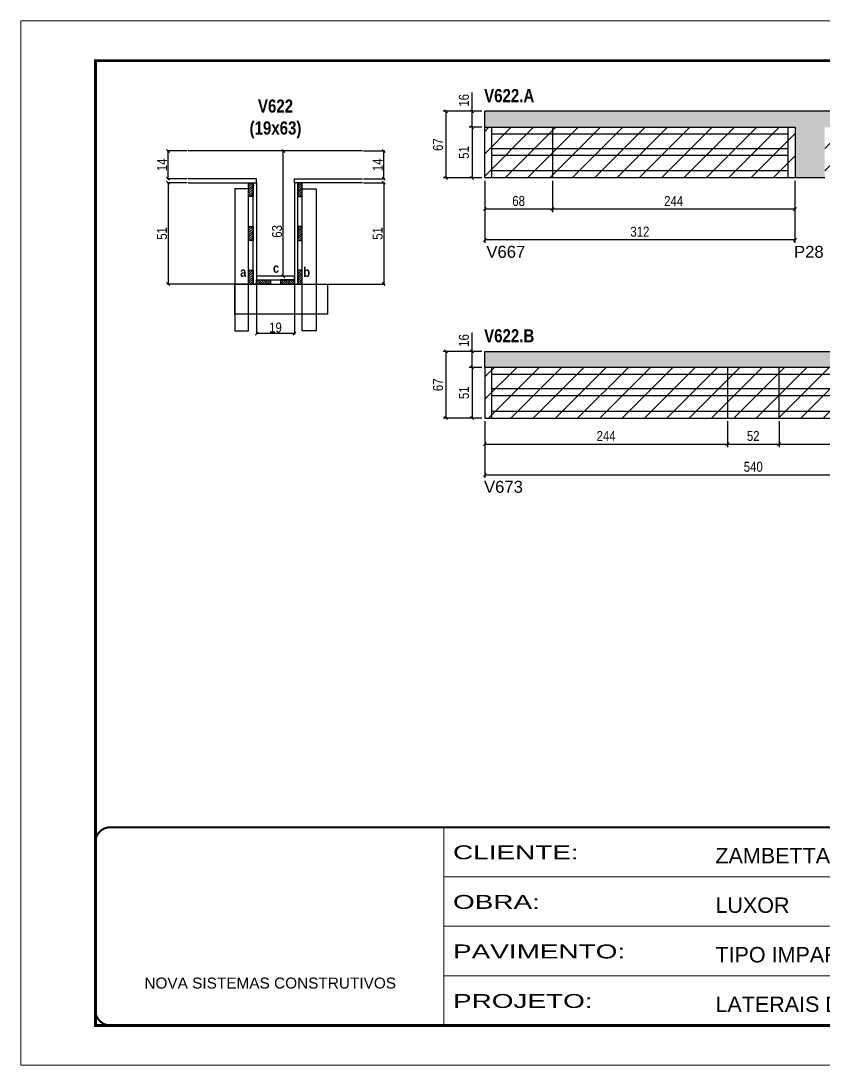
# Model space of a CAD drawing. Extents: x 3309 to 9563, y -2522 to 14608.
# Drawn here: x 4908 to 5715, y 11261 to 12311 of the extents above; entities that cross this region are included whole.
import ezdxf

# ---------------------------------------------------------------- set-up
doc = ezdxf.new("R2010")
doc.units = 0
doc.linetypes.add('CONTINUO', pattern=[0])
doc.linetypes.add('DASHED', pattern=[0.75, 0.5, -0.25])
for name, color, linetype in [('5', 5, 'Continuous'), ('COTA', 241, 'Continuous'), ('detalhes', 4, 'Continuous'), ('NOMENCLATURA', 7, 'Continuous'), ('Painéis', 200, 'Continuous'), ('SARR_2.2x7', 40, 'Continuous'), ('SARR_3.5x7', 81, 'Continuous')]:
    doc.layers.add(name, color=color, linetype=linetype)
for name, color, linetype, lineweight in [('CONCRETO', 251, 'Continuous', 25), ('Folhas', 255, 'Continuous', 9), ('Hachura', 251, 'Continuous', 9), ('SARRAFO DE PRESSAO', 251, 'DASHED', 9)]:
    doc.layers.add(name, color=color, linetype=linetype, lineweight=lineweight)
doc.styles.add('ARIAL', font='arial.ttf')
doc.styles.add('COTA TECNICA', font='techl___.ttf', dxfattribs={"height": 10})
doc.styles.add('COTA TECNICA 2X', font='techl___.ttf', dxfattribs={"height": 10})
doc.styles.get("Standard").update_dxf_attribs({"font": 'arial.ttf'})
doc.styles.add('TECNICA', font='techb___.ttf', dxfattribs={"height": 10})
doc.styles.add('Tecnologia', font='')
doc.styles.get('Tecnologia').set_extended_font_data('Forgotten Futurist')
doc.dimstyles.new('PAINEL', dxfattribs={"dimtxt": 10, "dimasz": 3, "dimexe": 3, "dimexo": 3, "dimgap": 3, "dimtad": 1, "dimdec": 1, "dimzin": 12, "dimdsep": 46, "dimtxsty": 'COTA TECNICA', "dimblk1": 'OBLIQUE', "dimblk2": 'OBLIQUE', "dimsah": 1, "dimcen": 0.9, "dimclrd": 4, "dimclre": 4, "dimclrt": 240, "dimadec": 1, "dimazin": 3, "dimtfac": 1, "dimtdec": 1, "dimtmove": 0, "dimatfit": 3, "dimfxl": 1, "dimtolj": 1, "dimtzin": 12, "dimarcsym": 0})
doc.dimstyles.new('SECAO', dxfattribs={"dimscale": 0.333333, "dimtxt": 5, "dimasz": 9, "dimexe": 3, "dimexo": 3, "dimgap": 3, "dimtad": 1, "dimdec": 1, "dimlfac": 0.5, "dimzin": 12, "dimdsep": 46, "dimtxsty": 'COTA TECNICA 2X', "dimblk1": 'OBLIQUE', "dimblk2": 'OBLIQUE', "dimsah": 1, "dimcen": 0.9, "dimclrd": 4, "dimclre": 4, "dimclrt": 240, "dimadec": 1, "dimazin": 3, "dimtfac": 1, "dimtdec": 1, "dimtmove": 0, "dimatfit": 3, "dimfxl": 1, "dimtolj": 1, "dimtzin": 12, "dimarcsym": 0})
pattern_1 = [(135, (38380.5262, -111466.2027), (-1.122532015, -1.122532015), [])]
pattern_2 = [(45, (-118375.1821, -21087.5717), (-1.122532015, 1.122532015), [])]
pattern_3 = [(45, (-118375.1821, -21175.5717), (-1.122532015, 1.122532015), [])]
pattern_4 = [(45, (-118375.1821, -21131.5717), (-1.122532015, 1.122532015), [])]

# ---------------------------------------------------------------- blocks, each defined once
blk = doc.blocks.new('9999999999')
at = {"color": 30, "linetype": 'CONTINUO'}
for p, q in [((98564.6, 34230.2), (98564.6, 34429.4)), ((98564.6, 34379.6), (99584, 34379.6)), ((98564.6, 34329.8), (99488, 34329.8)), ((98564.6, 34280), (99488, 34280))]:
    blk.add_line(p, q, dxfattribs=at)
at = {"color": 30, "linetype": 'CONTINUO', "const_width": 2}
blk.add_lwpolyline([(99584, 34230.2), (99584, 34414.4, 0.414214), (99569, 34429.4), (98229, 34429.4, 0.414214), (98214, 34414.4), (98214, 34245.2, 0.414214), (98229, 34230.2), (99584, 34230.2)], format="xyb", dxfattribs=at)
at = {"layer": 'Folhas'}
blk.add_lwpolyline([(98139, 34190.2), (99624, 34190.2), (99624, 35240.2), (98139, 35240.2)], close=True, dxfattribs=at)
at = {"layer": 'Folhas', "color": 30, "const_width": 3}
blk.add_lwpolyline([(98214, 34230.2), (99584, 34230.2), (99584, 35200.2), (98214, 35200.2)], close=True, dxfattribs=at)
at = {"color": 7, "linetype": 'Continuous', "ltscale": 5, "style": 'ARIAL'}
for s, height, p in [('ZAMBETTA', 15.48, (98837.7, 34393.1)), ('LUXOR', 15.48, (98837.7, 34343.3)), ('TIPO IMPAR - 2°ETAPA', 15.483, (98837.7, 34293.5)), ('NOVA SISTEMAS CONSTRUTIVOS', 11.059, (98263.2, 34267.2)), ('LATERAIS DE VIGAS', 15.483, (98837.7, 34243.7))]:
    blk.add_text(s, height=height, dxfattribs=at).set_placement(p)
at = {"layer": 'Folhas', "color": 7, "style": 'Tecnologia', "width": 1.5}
for s, p in [('CLIENTE:', (98573.7, 34397.2)), ('OBRA:', (98573.7, 34347.3)), ('PAVIMENTO:', (98573.7, 34297.5)), ('PROJETO:', (98573.7, 34247.7))]:
    blk.add_text(s, height=14, dxfattribs=at).set_placement(p)
blk = doc.blocks.new('_Oblique')
at = {"color": 0, "linetype": 'ByBlock', "lineweight": -2}
blk.add_line((-0.5, -0.5), (0.5, 0.5), dxfattribs=at)
blk = doc.blocks.new('*D195')
at = {"layer": 'COTA', "color": 4, "lineweight": -2, "transparency": 16777216}
for p, q in [((5145, 12045), (5145, 11995.2)), ((5183, 12045), (5183, 11995.2)), ((5183, 11996.2), (5145, 11996.2))]:
    blk.add_line(p, q, dxfattribs=at)
at = {"layer": 'Defpoints', "color": 0, "transparency": 16777216}
for p in [(5145, 12046), (5183, 12046), (5145, 11996.2)]:
    blk.add_point(p, dxfattribs=at)
at = {"layer": 'COTA', "color": 4, "lineweight": -2, "transparency": 16777216, "xscale": 3, "yscale": 3, "zscale": 3, "rotation": 180}
blk.add_blockref('_Oblique', (5145, 11996.2), dxfattribs=at)
at = {"layer": 'COTA', "color": 4, "lineweight": -2, "transparency": 16777216, "xscale": 3, "yscale": 3, "zscale": 3}
blk.add_blockref('_Oblique', (5183, 11996.2), dxfattribs=at)
at = {"layer": 'COTA', "color": 240, "transparency": 16777216, "insert": (5164, 12002.3), "char_height": 10, "attachment_point": 5, "style": 'COTA TECNICA 2X'}
blk.add_mtext('\\A1;19', dxfattribs=at)
blk = doc.blocks.new('*D196')
at = {"layer": 'COTA', "color": 4, "lineweight": -2, "transparency": 16777216}
for p, q in [((5075.3, 12148), (5054.9, 12148)), ((5055.9, 12148), (5055.9, 12046)), ((5136, 12046), (5054.9, 12046))]:
    blk.add_line(p, q, dxfattribs=at)
at = {"layer": 'Defpoints', "color": 0, "transparency": 16777216}
for p in [(5076.3, 12148), (5055.9, 12046), (5137, 12046, 0)]:
    blk.add_point(p, dxfattribs=at)
at = {"layer": 'COTA', "color": 4, "lineweight": -2, "transparency": 16777216, "xscale": 3, "yscale": 3, "zscale": 3}
for p, rotation in [((5055.9, 12148), 90), ((5055.9, 12046), 270)]:
    blk.add_blockref('_Oblique', p, dxfattribs=dict(at, rotation=rotation))
at = {"layer": 'COTA', "color": 240, "transparency": 16777216, "insert": (5049.8, 12097), "char_height": 10, "attachment_point": 5, "rotation": 90, "style": 'COTA TECNICA 2X'}
blk.add_mtext('\\A1;51', dxfattribs=at)
blk = doc.blocks.new('*D197')
at = {"layer": 'COTA', "color": 4, "lineweight": -2, "transparency": 16777216}
for p, q in [((5252.7, 12148), (5273.9, 12148)), ((5272.9, 12148), (5272.9, 12046)), ((5192, 12046), (5273.9, 12046))]:
    blk.add_line(p, q, dxfattribs=at)
at = {"layer": 'Defpoints', "color": 0, "transparency": 16777216}
for p in [(5251.7, 12148), (5191, 12046, 0), (5272.9, 12046)]:
    blk.add_point(p, dxfattribs=at)
at = {"layer": 'COTA', "color": 4, "lineweight": -2, "transparency": 16777216, "xscale": 3, "yscale": 3, "zscale": 3}
for p, rotation in [((5272.9, 12148), 90), ((5272.9, 12046), 270)]:
    blk.add_blockref('_Oblique', p, dxfattribs=dict(at, rotation=rotation))
at = {"layer": 'COTA', "color": 240, "transparency": 16777216, "insert": (5266.8, 12097), "char_height": 10, "attachment_point": 5, "rotation": 90, "style": 'COTA TECNICA 2X'}
blk.add_mtext('\\A1;51', dxfattribs=at)
blk = doc.blocks.new('*D198')
at = {"layer": 'COTA', "color": 4, "lineweight": -2, "transparency": 16777216}
for p, q in [((5182, 12180), (5170.8, 12180)), ((5171.8, 12054), (5171.8, 12180)), ((5182, 12054), (5170.8, 12054))]:
    blk.add_line(p, q, dxfattribs=at)
at = {"layer": 'Defpoints', "color": 0, "transparency": 16777216}
for p in [(5171.8, 12180), (5183, 12180), (5183, 12054)]:
    blk.add_point(p, dxfattribs=at)
at = {"layer": 'COTA', "color": 4, "lineweight": -2, "transparency": 16777216, "xscale": 3, "yscale": 3, "zscale": 3}
for p, rotation in [((5171.8, 12180), 90), ((5171.8, 12054), 270)]:
    blk.add_blockref('_Oblique', p, dxfattribs=dict(at, rotation=rotation))
at = {"layer": 'COTA', "color": 240, "transparency": 16777216, "insert": (5165.6, 12099), "char_height": 10, "attachment_point": 5, "rotation": 90, "style": 'COTA TECNICA 2X'}
blk.add_mtext('\\A1;63', dxfattribs=at)
blk = doc.blocks.new('*D199')
at = {"layer": 'COTA', "color": 4, "lineweight": -2, "transparency": 16777216}
for p, q in [((5252.7, 12180), (5273.9, 12180)), ((5272.9, 12152), (5272.9, 12180)), ((5252.7, 12152), (5273.9, 12152))]:
    blk.add_line(p, q, dxfattribs=at)
at = {"layer": 'Defpoints', "color": 0, "transparency": 16777216}
for p in [(5251.7, 12180), (5272.9, 12180), (5251.7, 12152)]:
    blk.add_point(p, dxfattribs=at)
at = {"layer": 'COTA', "color": 4, "lineweight": -2, "transparency": 16777216, "xscale": 3, "yscale": 3, "zscale": 3}
for p, rotation in [((5272.9, 12180), 90), ((5272.9, 12152), 270)]:
    blk.add_blockref('_Oblique', p, dxfattribs=dict(at, rotation=rotation))
at = {"layer": 'COTA', "color": 240, "transparency": 16777216, "insert": (5266.8, 12166), "char_height": 10, "attachment_point": 5, "rotation": 90, "style": 'COTA TECNICA 2X'}
blk.add_mtext('\\A1;14', dxfattribs=at)
blk = doc.blocks.new('*D218')
at = {"layer": 'COTA', "color": 4, "lineweight": -2, "transparency": 16777216}
for p, q in [((5075.3, 12180), (5054.9, 12180)), ((5055.9, 12152), (5055.9, 12180)), ((5075.3, 12152), (5054.9, 12152))]:
    blk.add_line(p, q, dxfattribs=at)
at = {"layer": 'Defpoints', "color": 0, "transparency": 16777216}
for p in [(5055.9, 12180), (5076.3, 12180), (5076.3, 12152)]:
    blk.add_point(p, dxfattribs=at)
at = {"layer": 'COTA', "color": 4, "lineweight": -2, "transparency": 16777216, "xscale": 3, "yscale": 3, "zscale": 3}
for p, rotation in [((5055.9, 12180), 90), ((5055.9, 12152), 270)]:
    blk.add_blockref('_Oblique', p, dxfattribs=dict(at, rotation=rotation))
at = {"layer": 'COTA', "color": 240, "transparency": 16777216, "insert": (5049.9, 12166), "char_height": 10, "attachment_point": 5, "rotation": 90, "style": 'COTA TECNICA 2X'}
blk.add_mtext('\\A1;14', dxfattribs=at)
blk = doc.blocks.new('*D200')
at = {"layer": 'COTA', "color": 4, "lineweight": -2, "transparency": 16777216}
for p, q in [((5374.6, 11908.3), (5374.6, 11851.2)), ((5914.6, 11908.3), (5914.6, 11851.2)), ((5374.6, 11854.2), (5914.6, 11854.2))]:
    blk.add_line(p, q, dxfattribs=at)
at = {"layer": 'Defpoints', "color": 0, "transparency": 16777216}
for p in [(5374.6, 11911.3), (5914.6, 11911.3), (5914.6, 11854.2)]:
    blk.add_point(p, dxfattribs=at)
at = {"layer": 'COTA', "color": 4, "lineweight": -2, "transparency": 16777216, "xscale": 3, "yscale": 3, "zscale": 3, "rotation": 180}
blk.add_blockref('_Oblique', (5374.6, 11854.2), dxfattribs=at)
at = {"layer": 'COTA', "color": 4, "lineweight": -2, "transparency": 16777216, "xscale": 3, "yscale": 3, "zscale": 3}
blk.add_blockref('_Oblique', (5914.6, 11854.2), dxfattribs=at)
at = {"layer": 'COTA', "color": 240, "transparency": 16777216, "insert": (5644.6, 11862.3), "char_height": 10, "attachment_point": 5, "style": 'COTA TECNICA'}
blk.add_mtext('\\A1;540', dxfattribs=at)
blk = doc.blocks.new('*D201')
at = {"layer": 'COTA', "color": 4, "lineweight": -2, "transparency": 16777216}
for p, q in [((5374.6, 11908.3), (5374.6, 11882.2)), ((5618.6, 11908.3), (5618.6, 11882.2)), ((5374.6, 11885.2), (5618.6, 11885.2))]:
    blk.add_line(p, q, dxfattribs=at)
at = {"layer": 'Defpoints', "color": 0, "transparency": 16777216}
for p in [(5374.6, 11911.3), (5618.6, 11911.3), (5618.6, 11885.2)]:
    blk.add_point(p, dxfattribs=at)
at = {"layer": 'COTA', "color": 4, "lineweight": -2, "transparency": 16777216, "xscale": 3, "yscale": 3, "zscale": 3, "rotation": 180}
blk.add_blockref('_Oblique', (5374.6, 11885.2), dxfattribs=at)
at = {"layer": 'COTA', "color": 4, "lineweight": -2, "transparency": 16777216, "xscale": 3, "yscale": 3, "zscale": 3}
blk.add_blockref('_Oblique', (5618.6, 11885.2), dxfattribs=at)
at = {"layer": 'COTA', "color": 240, "transparency": 16777216, "insert": (5496.6, 11893.3), "char_height": 10, "attachment_point": 5, "style": 'COTA TECNICA'}
blk.add_mtext('\\A1;244', dxfattribs=at)
blk = doc.blocks.new('*D202')
at = {"layer": 'COTA', "color": 4, "lineweight": -2, "transparency": 16777216}
for p, q in [((5371.6, 11962.3), (5358.7, 11962.3)), ((5361.7, 11962.3), (5361.7, 11911.3)), ((5371.6, 11911.3), (5358.7, 11911.3))]:
    blk.add_line(p, q, dxfattribs=at)
at = {"layer": 'Defpoints', "color": 0, "transparency": 16777216}
for p in [(5374.6, 11962.3), (5361.7, 11911.3), (5374.6, 11911.3)]:
    blk.add_point(p, dxfattribs=at)
at = {"layer": 'COTA', "color": 4, "lineweight": -2, "transparency": 16777216, "xscale": 3, "yscale": 3, "zscale": 3}
for p, rotation in [((5361.7, 11962.3), 90), ((5361.7, 11911.3), 270)]:
    blk.add_blockref('_Oblique', p, dxfattribs=dict(at, rotation=rotation))
at = {"layer": 'COTA', "color": 240, "transparency": 16777216, "insert": (5353.6, 11936.8), "char_height": 10, "attachment_point": 5, "rotation": 90, "style": 'COTA TECNICA'}
blk.add_mtext('\\A1;51', dxfattribs=at)
blk = doc.blocks.new('*D203')
at = {"layer": 'COTA', "color": 4, "lineweight": -2, "transparency": 16777216}
for p, q in [((5361.7, 11978.3), (5361.7, 11997.3)), ((5371.6, 11978.3), (5358.7, 11978.3)), ((5361.7, 11962.3), (5361.7, 11978.3)), ((5371.6, 11962.3), (5358.7, 11962.3))]:
    blk.add_line(p, q, dxfattribs=at)
at = {"layer": 'Defpoints', "color": 0, "transparency": 16777216}
for p in [(5361.7, 11978.3), (5374.6, 11978.3), (5374.6, 11962.3)]:
    blk.add_point(p, dxfattribs=at)
at = {"layer": 'COTA', "color": 4, "lineweight": -2, "transparency": 16777216, "xscale": 3, "yscale": 3, "zscale": 3}
for p, rotation in [((5361.7, 11978.3), 90), ((5361.7, 11962.3), 270)]:
    blk.add_blockref('_Oblique', p, dxfattribs=dict(at, rotation=rotation))
at = {"layer": 'COTA', "color": 240, "transparency": 16777216, "insert": (5353.6, 11989.3), "char_height": 10, "attachment_point": 5, "rotation": 90, "style": 'COTA TECNICA'}
blk.add_mtext('\\A1;16', dxfattribs=at)
blk = doc.blocks.new('*D204')
at = {"layer": 'COTA', "color": 4, "lineweight": -2, "transparency": 16777216}
for p, q in [((5371.6, 11978.3), (5332.6, 11978.3)), ((5335.6, 11911.3), (5335.6, 11978.3)), ((5371.6, 11911.3), (5332.6, 11911.3))]:
    blk.add_line(p, q, dxfattribs=at)
at = {"layer": 'Defpoints', "color": 0, "transparency": 16777216}
for p in [(5335.6, 11978.3), (5374.6, 11978.3), (5374.6, 11911.3)]:
    blk.add_point(p, dxfattribs=at)
at = {"layer": 'COTA', "color": 4, "lineweight": -2, "transparency": 16777216, "xscale": 3, "yscale": 3, "zscale": 3}
for p, rotation in [((5335.6, 11978.3), 90), ((5335.6, 11911.3), 270)]:
    blk.add_blockref('_Oblique', p, dxfattribs=dict(at, rotation=rotation))
at = {"layer": 'COTA', "color": 240, "transparency": 16777216, "insert": (5327.5, 11944.8), "char_height": 10, "attachment_point": 5, "rotation": 90, "style": 'COTA TECNICA'}
blk.add_mtext('\\A1;67', dxfattribs=at)
blk = doc.blocks.new('*D205')
at = {"layer": 'COTA', "color": 4, "lineweight": -2, "transparency": 16777216}
for p, q in [((5618.6, 11908.3), (5618.6, 11882.2)), ((5670.6, 11908.3), (5670.6, 11882.2)), ((5618.6, 11885.2), (5670.6, 11885.2))]:
    blk.add_line(p, q, dxfattribs=at)
at = {"layer": 'Defpoints', "color": 0, "transparency": 16777216}
for p in [(5618.6, 11911.3), (5670.6, 11911.3), (5670.6, 11885.2)]:
    blk.add_point(p, dxfattribs=at)
at = {"layer": 'COTA', "color": 4, "lineweight": -2, "transparency": 16777216, "xscale": 3, "yscale": 3, "zscale": 3, "rotation": 180}
blk.add_blockref('_Oblique', (5618.6, 11885.2), dxfattribs=at)
at = {"layer": 'COTA', "color": 4, "lineweight": -2, "transparency": 16777216, "xscale": 3, "yscale": 3, "zscale": 3}
blk.add_blockref('_Oblique', (5670.6, 11885.2), dxfattribs=at)
at = {"layer": 'COTA', "color": 240, "transparency": 16777216, "insert": (5644.6, 11893.3), "char_height": 10, "attachment_point": 5, "style": 'COTA TECNICA'}
blk.add_mtext('\\A1;52', dxfattribs=at)
blk = doc.blocks.new('*D206')
at = {"layer": 'COTA', "color": 4, "lineweight": -2, "transparency": 16777216}
for p, q in [((5670.6, 11908.3), (5670.6, 11882.2)), ((5914.6, 11908.3), (5914.6, 11882.2)), ((5670.6, 11885.2), (5914.6, 11885.2))]:
    blk.add_line(p, q, dxfattribs=at)
at = {"layer": 'Defpoints', "color": 0, "transparency": 16777216}
for p in [(5670.6, 11911.3), (5914.6, 11911.3), (5914.6, 11885.2)]:
    blk.add_point(p, dxfattribs=at)
at = {"layer": 'COTA', "color": 4, "lineweight": -2, "transparency": 16777216, "xscale": 3, "yscale": 3, "zscale": 3, "rotation": 180}
blk.add_blockref('_Oblique', (5670.6, 11885.2), dxfattribs=at)
at = {"layer": 'COTA', "color": 4, "lineweight": -2, "transparency": 16777216, "xscale": 3, "yscale": 3, "zscale": 3}
blk.add_blockref('_Oblique', (5914.6, 11885.2), dxfattribs=at)
at = {"layer": 'COTA', "color": 240, "transparency": 16777216, "insert": (5792.6, 11893.3), "char_height": 10, "attachment_point": 5, "style": 'COTA TECNICA'}
blk.add_mtext('\\A1;244', dxfattribs=at)
blk = doc.blocks.new('*D214')
at = {"layer": 'COTA', "color": 4, "lineweight": -2, "transparency": 16777216}
for p, q in [((5374.6, 12149.8), (5374.6, 12087.5)), ((5686.6, 12149.8), (5686.6, 12087.5)), ((5686.6, 12090.5), (5374.6, 12090.5))]:
    blk.add_line(p, q, dxfattribs=at)
at = {"layer": 'Defpoints', "color": 0, "transparency": 16777216}
for p in [(5374.6, 12152.8), (5686.6, 12152.8), (5374.6, 12090.5)]:
    blk.add_point(p, dxfattribs=at)
at = {"layer": 'COTA', "color": 4, "lineweight": -2, "transparency": 16777216, "xscale": 3, "yscale": 3, "zscale": 3, "rotation": 180}
blk.add_blockref('_Oblique', (5374.6, 12090.5), dxfattribs=at)
at = {"layer": 'COTA', "color": 4, "lineweight": -2, "transparency": 16777216, "xscale": 3, "yscale": 3, "zscale": 3}
blk.add_blockref('_Oblique', (5686.6, 12090.5), dxfattribs=at)
at = {"layer": 'COTA', "color": 240, "transparency": 16777216, "insert": (5530.6, 12098.7), "char_height": 10, "attachment_point": 5, "style": 'COTA TECNICA'}
blk.add_mtext('\\A1;312', dxfattribs=at)
blk = doc.blocks.new('*D215')
at = {"layer": 'COTA', "color": 4, "lineweight": -2, "transparency": 16777216}
for p, q in [((5442.6, 12149.8), (5442.6, 12118.5)), ((5686.6, 12149.8), (5686.6, 12118.5)), ((5686.6, 12121.5), (5442.6, 12121.5))]:
    blk.add_line(p, q, dxfattribs=at)
at = {"layer": 'Defpoints', "color": 0, "transparency": 16777216}
for p in [(5442.6, 12152.8), (5686.6, 12152.8), (5442.6, 12121.5)]:
    blk.add_point(p, dxfattribs=at)
at = {"layer": 'COTA', "color": 4, "lineweight": -2, "transparency": 16777216, "xscale": 3, "yscale": 3, "zscale": 3, "rotation": 180}
blk.add_blockref('_Oblique', (5442.6, 12121.5), dxfattribs=at)
at = {"layer": 'COTA', "color": 4, "lineweight": -2, "transparency": 16777216, "xscale": 3, "yscale": 3, "zscale": 3}
blk.add_blockref('_Oblique', (5686.6, 12121.5), dxfattribs=at)
at = {"layer": 'COTA', "color": 240, "transparency": 16777216, "insert": (5564.6, 12129.6), "char_height": 10, "attachment_point": 5, "style": 'COTA TECNICA'}
blk.add_mtext('\\A1;244', dxfattribs=at)
blk = doc.blocks.new('*D216')
at = {"layer": 'COTA', "color": 4, "lineweight": -2, "transparency": 16777216}
for p, q in [((5374.6, 12149.8), (5374.6, 12118.5)), ((5442.6, 12149.8), (5442.6, 12118.5)), ((5442.6, 12121.5), (5374.6, 12121.5))]:
    blk.add_line(p, q, dxfattribs=at)
at = {"layer": 'Defpoints', "color": 0, "transparency": 16777216}
for p in [(5374.6, 12152.8), (5442.6, 12152.8), (5374.6, 12121.5)]:
    blk.add_point(p, dxfattribs=at)
at = {"layer": 'COTA', "color": 4, "lineweight": -2, "transparency": 16777216, "xscale": 3, "yscale": 3, "zscale": 3, "rotation": 180}
blk.add_blockref('_Oblique', (5374.6, 12121.5), dxfattribs=at)
at = {"layer": 'COTA', "color": 4, "lineweight": -2, "transparency": 16777216, "xscale": 3, "yscale": 3, "zscale": 3}
blk.add_blockref('_Oblique', (5442.6, 12121.5), dxfattribs=at)
at = {"layer": 'COTA', "color": 240, "transparency": 16777216, "insert": (5408.6, 12129.6), "char_height": 10, "attachment_point": 5, "style": 'COTA TECNICA'}
blk.add_mtext('\\A1;68', dxfattribs=at)
blk = doc.blocks.new('*D217')
at = {"layer": 'COTA', "color": 4, "lineweight": -2, "transparency": 16777216}
for p, q in [((5371.6, 12203.8), (5358.7, 12203.8)), ((5361.7, 12203.8), (5361.7, 12152.8)), ((5371.6, 12152.8), (5358.7, 12152.8))]:
    blk.add_line(p, q, dxfattribs=at)
at = {"layer": 'Defpoints', "color": 0, "transparency": 16777216}
for p in [(5374.6, 12203.8), (5361.7, 12152.8), (5374.6, 12152.8)]:
    blk.add_point(p, dxfattribs=at)
at = {"layer": 'COTA', "color": 4, "lineweight": -2, "transparency": 16777216, "xscale": 3, "yscale": 3, "zscale": 3}
for p, rotation in [((5361.7, 12203.8), 90), ((5361.7, 12152.8), 270)]:
    blk.add_blockref('_Oblique', p, dxfattribs=dict(at, rotation=rotation))
at = {"layer": 'COTA', "color": 240, "transparency": 16777216, "insert": (5353.6, 12178.3), "char_height": 10, "attachment_point": 5, "rotation": 90, "style": 'COTA TECNICA'}
blk.add_mtext('\\A1;51', dxfattribs=at)
blk = doc.blocks.new('*D219')
at = {"layer": 'COTA', "color": 4, "lineweight": -2, "transparency": 16777216}
for p, q in [((5361.7, 12219.8), (5361.7, 12238.8)), ((5371.6, 12219.8), (5358.7, 12219.8)), ((5361.7, 12203.8), (5361.7, 12219.8)), ((5371.6, 12203.8), (5358.7, 12203.8))]:
    blk.add_line(p, q, dxfattribs=at)
at = {"layer": 'Defpoints', "color": 0, "transparency": 16777216}
for p in [(5361.7, 12219.8), (5374.6, 12219.8), (5374.6, 12203.8)]:
    blk.add_point(p, dxfattribs=at)
at = {"layer": 'COTA', "color": 4, "lineweight": -2, "transparency": 16777216, "xscale": 3, "yscale": 3, "zscale": 3}
for p, rotation in [((5361.7, 12219.8), 90), ((5361.7, 12203.8), 270)]:
    blk.add_blockref('_Oblique', p, dxfattribs=dict(at, rotation=rotation))
at = {"layer": 'COTA', "color": 240, "transparency": 16777216, "insert": (5353.6, 12230.8), "char_height": 10, "attachment_point": 5, "rotation": 90, "style": 'COTA TECNICA'}
blk.add_mtext('\\A1;16', dxfattribs=at)
blk = doc.blocks.new('*D220')
at = {"layer": 'COTA', "color": 4, "lineweight": -2, "transparency": 16777216}
for p, q in [((5371.6, 12219.8), (5332.6, 12219.8)), ((5335.6, 12152.8), (5335.6, 12219.8)), ((5371.6, 12152.8), (5332.6, 12152.8))]:
    blk.add_line(p, q, dxfattribs=at)
at = {"layer": 'Defpoints', "color": 0, "transparency": 16777216}
for p in [(5335.6, 12219.8), (5374.6, 12219.8), (5374.6, 12152.8)]:
    blk.add_point(p, dxfattribs=at)
at = {"layer": 'COTA', "color": 4, "lineweight": -2, "transparency": 16777216, "xscale": 3, "yscale": 3, "zscale": 3}
for p, rotation in [((5335.6, 12219.8), 90), ((5335.6, 12152.8), 270)]:
    blk.add_blockref('_Oblique', p, dxfattribs=dict(at, rotation=rotation))
at = {"layer": 'COTA', "color": 240, "transparency": 16777216, "insert": (5327.5, 12186.3), "char_height": 10, "attachment_point": 5, "rotation": 90, "style": 'COTA TECNICA'}
blk.add_mtext('\\A1;67', dxfattribs=at)

msp = doc.modelspace()

# ---------------------------------------------------------------- hatches: boundary and pattern name
at = {"layer": 'COTA'}
h = msp.add_hatch(dxfattribs=at)
h.set_pattern_fill('AR-CONC', color=256, scale=0.03)
h.set_pattern_definition([(50, (-1587.5, -12.9345), (5.4655401, -0.4781726), [0.5715, -6.2865]), (355, (-1587.5, -12.9345), (-1.0573026, 5.7317054), [0.4572, -5.0292175]), (100.451445, (-1587.0445, -12.9743), (4.4082374, 5.2535326), [0.4857003, -5.3427073]), (46.1842, (-1587.5, -11.4105), (8.1323712, -1.2612698), [0.85725, -9.42975]), (96.63556, (-1586.822, -11.5156), (7.122124, 7.4227837), [0.7285507, -8.0140682]), (351.18415, (-1587.5, -11.4105), (7.122124, 7.4227837), [0.685799, -7.543792]), (21, (-1586.738, -11.7915), (4.5484317, -3.067956), [0.5715, -6.2865]), (326, (-1586.738, -11.7915), (1.8540609, 5.525639), [0.4572, -5.0292]), (71.451445, (-1586.359, -12.047), (6.4024926, 2.457683), [0.4857003, -5.3426981]), (37.5, (-1587.5, -12.9345), (0.0926581, 2.53665117), [0, -4.96824, 0, -5.1054, 0, -5.04825]), (7.5, (-1587.5, -12.9345), (2.0045899, 3.00541724), [0, -2.91084, 0, -4.85394, 0, -1.92405]), (327.5, (-1589.1993, -12.9345), (4.06771786, -0.17186232), [0, -1.905, 0, -5.9436, 0, -7.8867]), (317.5, (-1589.9613, -12.9345), (4.4438754, 0.7627947), [0, -2.4765, 0, -3.94716, 0, -5.6007])])
h.paths.add_polyline_path([(5716.63, 12203.78), (6256.63, 12203.78), (6256.63, 12219.78), (5374.63, 12219.78), (5374.63, 12203.78), (5686.63, 12203.78), (5686.63, 12152.78), (5716.63, 12152.78)])
h = msp.add_hatch(dxfattribs=at)
h.set_pattern_fill('AR-CONC', color=256, scale=0.03)
h.set_pattern_definition([(50, (-1583.5, -254.403), (5.4655401, -0.4781726), [0.5715, -6.2865]), (355, (-1583.5, -254.403), (-1.0573026, 5.7317054), [0.4572, -5.0292175]), (100.451445, (-1583.0445, -254.4427), (4.4082374, 5.2535326), [0.4857003, -5.3427073]), (46.1842, (-1583.5, -252.879), (8.1323712, -1.2612698), [0.85725, -9.42975]), (96.63556, (-1582.822, -252.984), (7.122124, 7.4227837), [0.7285507, -8.0140682]), (351.18415, (-1583.5, -252.879), (7.122124, 7.4227837), [0.685799, -7.543792]), (21, (-1582.738, -253.26), (4.5484317, -3.067956), [0.5715, -6.2865]), (326, (-1582.738, -253.26), (1.8540609, 5.525639), [0.4572, -5.0292]), (71.451445, (-1582.359, -253.5155), (6.4024926, 2.457683), [0.4857003, -5.3426981]), (37.5, (-1583.5, -254.4029), (0.0926581, 2.53665117), [0, -4.96824, 0, -5.1054, 0, -5.04825]), (7.5, (-1583.5, -254.403), (2.0045899, 3.00541724), [0, -2.91084, 0, -4.85394, 0, -1.92405]), (327.5, (-1585.1993, -254.4029), (4.06771786, -0.17186232), [0, -1.905, 0, -5.9436, 0, -7.8867]), (317.5, (-1585.9613, -254.403), (4.4438754, 0.7627947), [0, -2.4765, 0, -3.94716, 0, -5.6007])])
h.paths.add_polyline_path([(5914.63, 11911.31), (5944.63, 11911.31), (5944.63, 11962.31), (6256.63, 11962.31), (6256.63, 11978.31), (5374.63, 11978.31), (5374.63, 11962.31), (5914.63, 11962.31)])
at = {"layer": 'Hachura', "linetype": 'ByBlock'}
h = msp.add_hatch(dxfattribs=at)
h.set_pattern_fill('ANSI31', color=256, scale=5)
h.paths.add_polyline_path([(5442.63, 12203.78), (5374.63, 12203.78), (5374.63, 12152.78), (5442.63, 12152.78)])
h.paths.add_polyline_path([(5686.63, 12203.78), (5442.63, 12203.78), (5442.63, 12152.78), (5686.63, 12152.78)])
h.paths.add_polyline_path([(5960.63, 12203.78), (5716.63, 12203.78), (5716.63, 12152.78), (5960.63, 12152.78)])
h.paths.add_polyline_path([(6012.63, 12203.78), (5960.63, 12203.78), (5960.63, 12152.78), (6012.63, 12152.78)])
h.paths.add_polyline_path([(6256.63, 12203.78), (6012.63, 12203.78), (6012.63, 12152.78), (6256.63, 12152.78)])
h.paths.add_polyline_path([(6256.63, 11962.31), (6188.63, 11962.31), (6188.63, 11911.31), (6256.63, 11911.31)])
h.paths.add_polyline_path([(6188.63, 11962.31), (5944.63, 11962.31), (5944.63, 11911.31), (6188.63, 11911.31)])
h.paths.add_polyline_path([(5914.63, 11962.31), (5670.63, 11962.31), (5670.63, 11911.31), (5914.63, 11911.31)])
h.paths.add_polyline_path([(5670.63, 11962.31), (5618.63, 11962.31), (5618.63, 11911.31), (5670.63, 11911.31)])
h.paths.add_polyline_path([(5618.63, 11962.31), (5374.63, 11962.31), (5374.63, 11911.31), (5618.63, 11911.31)])
at = {"layer": 'SARR_2.2x7'}
h = msp.add_hatch(dxfattribs=at)
h.set_pattern_fill('ANSI31', color=256, scale=0.5)
h.set_pattern_definition(pattern_2)
h.paths.add_polyline_path([(5136.99, 12133.97), (5141.39, 12133.97), (5141.39, 12147.97), (5136.99, 12147.97)])
h = msp.add_hatch(dxfattribs=at)
h.set_pattern_fill('ANSI31', color=256, scale=0.5)
h.set_pattern_definition(pattern_2)
h.paths.add_polyline_path([(5190.99, 12133.97), (5186.59, 12133.97), (5186.59, 12147.97), (5190.99, 12147.97)])
h = msp.add_hatch(dxfattribs=at)
h.set_pattern_fill('ANSI31', color=256, scale=0.5)
h.set_pattern_definition(pattern_4)
h.paths.add_polyline_path([(5136.99, 12089.97), (5141.39, 12089.97), (5141.39, 12103.97), (5136.99, 12103.97)])
h = msp.add_hatch(dxfattribs=at)
h.set_pattern_fill('ANSI31', color=256, scale=0.5)
h.set_pattern_definition(pattern_4)
h.paths.add_polyline_path([(5190.99, 12089.97), (5186.59, 12089.97), (5186.59, 12103.97), (5190.99, 12103.97)])
h = msp.add_hatch(dxfattribs=at)
h.set_pattern_fill('ANSI31', color=256, scale=0.5)
h.set_pattern_definition(pattern_3)
h.paths.add_polyline_path([(5136.99, 12045.97), (5141.39, 12045.97), (5141.39, 12059.97), (5136.99, 12059.97)])
h = msp.add_hatch(dxfattribs=at)
h.set_pattern_fill('ANSI31', color=256, scale=0.5)
h.set_pattern_definition(pattern_3)
h.paths.add_polyline_path([(5190.99, 12045.97), (5186.59, 12045.97), (5186.59, 12059.97), (5190.99, 12059.97)])
h = msp.add_hatch(dxfattribs=at)
h.set_pattern_fill('ANSI31', color=256, scale=0.5, angle=90)
h.set_pattern_definition(pattern_1)
h.paths.add_polyline_path([(5158.99, 12045.97), (5158.99, 12050.37), (5144.99, 12050.37), (5144.99, 12045.97)])
h = msp.add_hatch(dxfattribs=at)
h.set_pattern_fill('ANSI31', color=256, scale=0.5, angle=90)
h.set_pattern_definition(pattern_1)
h.paths.add_polyline_path([(5168.99, 12050.37), (5168.99, 12045.97), (5182.99, 12045.97), (5182.99, 12050.37)])

# ---------------------------------------------------------------- linework, layer by layer
at = {"layer": 'CONCRETO', "linetype": 'Continuous'}
msp.add_line((5251.69, 12179.97), (5076.29, 12179.97), dxfattribs=at)
at = {"layer": 'COTA'}
for p, q in [((6256.63, 12219.78), (5374.63, 12219.78)), ((5374.63, 12203.78), (5374.63, 12219.78)), ((5716.63, 12152.78), (5686.63, 12152.78)), ((5374.63, 11962.31), (5374.63, 11978.31)), ((5374.63, 11978.31), (6256.63, 11978.31))]:
    msp.add_line(p, q, dxfattribs=at)
at = {"layer": 'Painéis', "linetype": 'ByBlock'}
for p, q in [((5374.63, 12152.78), (5374.63, 12203.78)), ((5374.63, 12203.78), (5686.63, 12203.78)), ((5442.63, 12203.78), (5442.63, 12152.78)), ((5686.63, 12203.78), (5686.63, 12152.78)), ((5686.63, 12152.78), (5374.63, 12152.78)), ((5914.63, 11962.31), (5374.63, 11962.31)), ((5374.63, 11962.31), (5374.63, 11911.31)), ((5618.63, 11962.31), (5618.63, 11911.31)), ((5670.63, 11911.31), (5670.63, 11962.31)), ((5374.63, 11911.31), (5914.63, 11911.31))]:
    msp.add_line(p, q, dxfattribs=at)
at = {"layer": 'Painéis', "linetype": 'Continuous', "elevation": 0}
for points in [[(5076.29, 12147.97), (5144.99, 12147.97), (5144.99, 12151.97), (5076.29, 12151.97)], [(5251.69, 12147.97), (5182.99, 12147.97), (5182.99, 12151.97), (5251.69, 12151.97)]]:
    msp.add_lwpolyline(points, dxfattribs=at)
at = {"layer": 'Painéis', "linetype": 'Continuous'}
for points in [[(5141.39, 12045.97), (5141.39, 12147.97), (5144.99, 12147.97), (5144.99, 12045.97)], [(5186.59, 12045.97), (5186.59, 12147.97), (5182.99, 12147.97), (5182.99, 12045.97)], [(5182.99, 12053.97), (5144.99, 12053.97), (5144.99, 12050.37), (5182.99, 12050.37)]]:
    msp.add_lwpolyline(points, close=True, dxfattribs=at)
at = {"layer": 'SARR_2.2x7', "linetype": 'Continuous'}
for p, q in [((5381.63, 12152.78), (5381.63, 12203.78)), ((5679.63, 12152.78), (5679.63, 12203.78)), ((5442.63, 12196.78), (5381.63, 12196.78)), ((5679.63, 12196.78), (5442.63, 12196.78)), ((5442.63, 12182.22), (5381.63, 12182.22)), ((5679.63, 12182.22), (5442.63, 12182.22)), ((5442.63, 12175.22), (5381.63, 12175.22)), ((5679.63, 12175.22), (5442.63, 12175.22)), ((5442.63, 12159.78), (5381.63, 12159.78)), ((5679.63, 12159.78), (5442.63, 12159.78)), ((5381.63, 11911.31), (5381.63, 11962.31)), ((5381.63, 11955.31), (5618.63, 11955.31)), ((5618.63, 11955.31), (5670.63, 11955.31)), ((5670.63, 11955.31), (5907.63, 11955.31)), ((5618.63, 11940.75), (5381.63, 11940.75)), ((5670.63, 11940.75), (5618.63, 11940.75)), ((5907.63, 11940.75), (5670.63, 11940.75)), ((5618.63, 11933.75), (5381.63, 11933.75)), ((5670.63, 11933.75), (5618.63, 11933.75)), ((5907.63, 11933.75), (5670.63, 11933.75)), ((5381.63, 11918.31), (5618.63, 11918.31)), ((5618.63, 11918.31), (5670.63, 11918.31)), ((5670.63, 11918.31), (5907.63, 11918.31))]:
    msp.add_line(p, q, dxfattribs=at)
at = {"layer": 'SARR_2.2x7'}
for points in [[(5141.39, 12147.97), (5141.39, 12133.97), (5136.99, 12133.97), (5136.99, 12147.97)], [(5186.59, 12147.97), (5186.59, 12133.97), (5190.99, 12133.97), (5190.99, 12147.97)], [(5141.39, 12103.97), (5141.39, 12089.97), (5136.99, 12089.97), (5136.99, 12103.97)], [(5186.59, 12103.97), (5186.59, 12089.97), (5190.99, 12089.97), (5190.99, 12103.97)], [(5141.39, 12059.97), (5141.39, 12045.97), (5136.99, 12045.97), (5136.99, 12059.97)], [(5186.59, 12059.97), (5186.59, 12045.97), (5190.99, 12045.97), (5190.99, 12059.97)], [(5144.99, 12050.37), (5158.99, 12050.37), (5158.99, 12045.97), (5144.99, 12045.97)], [(5182.99, 12050.37), (5168.99, 12050.37), (5168.99, 12045.97), (5182.99, 12045.97)]]:
    msp.add_lwpolyline(points, close=True, dxfattribs=at)
at = {"layer": 'SARR_3.5x7'}
for points in [[(5136.99, 12141.97), (5122.99, 12141.97), (5122.99, 11998.99), (5136.99, 11998.99)], [(5190.99, 12141.97), (5204.99, 12141.97), (5204.99, 11998.99), (5190.99, 11998.99)], [(5122.99, 12045.97), (5216.17, 12045.97), (5216.17, 12015.88), (5122.99, 12015.88)]]:
    msp.add_lwpolyline(points, close=True, dxfattribs=at)

# ---------------------------------------------------------------- block references
at = {"layer": 'SARRAFO DE PRESSAO', "color": 6, "linetype": 'ByBlock'}
msp.add_blockref('9999999999', (-93231.11, -22929.5), dxfattribs=at)

# ---------------------------------------------------------------- texts
at = {"layer": '5', "linetype": 'Continuous'}
for s, rotation, p in [('V667', 0.00004, (5376.15, 12072.49)), ('P28', 0.00004, (5685.62, 12072.49)), ('V673', 359.99996, (5373.76, 11836.22))]:
    msp.add_text(s, height=12, rotation=rotation, dxfattribs=at).set_placement(p)
at = {"layer": 'detalhes', "style": 'TECNICA'}
for s, p in [('c', (5161.53, 12057.44)), ('a', (5128.47, 12053.33)), ('b', (5192.03, 12053.32))]:
    msp.add_text(s, height=9.6, dxfattribs=at).set_placement(p)
at = {"layer": 'NOMENCLATURA', "style": 'TECNICA'}
for s, p in [('V622.A', (5373.91, 12228.97)), ('V622.B', (5373.91, 11987.5))]:
    msp.add_text(s, height=13.2, dxfattribs=at).set_placement(p)
at = {"layer": 'NOMENCLATURA', "insert": (5164.02, 12231.66), "char_height": 13.2, "attachment_point": 2, "style": 'TECNICA'}
msp.add_mtext_dynamic_manual_height_columns('V622\\P(19x63)', width=300.2766, gutter_width=1, heights=[0], dxfattribs=at)

# ---------------------------------------------------------------- dimensions: what is measured, and where the dimension line sits
at = {"layer": 'COTA'}
for base, p1, p2, angle, dimstyle, picture, middle in [((5361.72, 12219.78), (5374.63, 12203.78), (5374.63, 12219.78), 90, 'PAINEL', '*D219', (5353.62, 12230.79)), ((5335.56, 12219.78), (5374.63, 12152.78), (5374.63, 12219.78), 90, 'PAINEL', '*D220', (5327.46, 12186.28)), ((5361.72, 12152.78), (5374.63, 12203.78), (5374.63, 12152.78), 90, 'PAINEL', '*D217', (5353.61, 12178.28)), ((5055.94, 12179.97), (5076.29, 12151.97), (5076.29, 12179.97), 90, 'SECAO', '*D218', (5049.87, 12165.97)), ((5272.91, 12179.97), (5251.69, 12151.97), (5251.69, 12179.97), 90, 'SECAO', '*D199', (5266.83, 12165.97)), ((5055.94, 12045.97, 0), (5076.29, 12147.97), (5136.99, 12045.97), 90, 'SECAO', '*D196', (5049.83, 12096.97, 0)), ((5272.91, 12045.97, 0), (5251.69, 12147.97), (5190.99, 12045.97), 90, 'SECAO', '*D197', (5266.8, 12096.97, 0)), ((5442.63, 12121.49), (5686.63, 12152.78), (5442.63, 12152.78), 180, 'PAINEL', '*D215', (5564.63, 12129.57)), ((5361.72, 11978.31), (5374.63, 11962.31), (5374.63, 11978.31), 90, 'PAINEL', '*D203', (5353.62, 11989.32)), ((5335.56, 11978.31), (5374.63, 11911.31), (5374.63, 11978.31), 90, 'PAINEL', '*D204', (5327.46, 11944.81)), ((5361.72, 11911.31), (5374.63, 11962.31), (5374.63, 11911.31), 90, 'PAINEL', '*D202', (5353.61, 11936.81)), ((5914.63, 11854.23), (5374.63, 11911.31), (5914.63, 11911.31), 180, 'PAINEL', '*D200', (5644.63, 11862.34))]:
    dim = msp.add_linear_dim(base=base, p1=p1, p2=p2, angle=angle, dimstyle=dimstyle, dxfattribs=at)
    dim.commit()
    dim.dimension.update_dxf_attribs({"geometry": picture, "text_midpoint": middle})
for base, p1, p2, angle, picture, middle in [((5171.81, 12179.97), (5182.99, 12053.97), (5182.99, 12179.97), 90, '*D198', (5171.81, 12098.97)), ((5144.99, 11996.22), (5182.99, 12045.97), (5144.99, 12045.97), 180, '*D195', (5163.99, 11996.22))]:
    dim = msp.add_linear_dim(base=base, p1=p1, p2=p2, angle=angle, dimstyle='SECAO', dxfattribs=at)
    dim.commit()
    dim.dimension.update_dxf_attribs({"geometry": picture, "text_midpoint": middle, "dimtype": 160})
for base, p1, p2, picture, middle in [((5374.63, 12090.5), (5686.63, 12152.78), (5374.63, 12152.78), '*D214', (5530.63, 12098.72)), ((5618.63, 11885.23), (5374.63, 11911.31), (5618.63, 11911.31), '*D201', (5496.63, 11893.3)), ((5670.63, 11885.23), (5618.63, 11911.31), (5670.63, 11911.31), '*D205', (5644.63, 11893.34))]:
    dim = msp.add_linear_dim(base=base, p1=p1, p2=p2, dimstyle='PAINEL', dxfattribs=at)
    dim.commit()
    dim.dimension.update_dxf_attribs({"geometry": picture, "text_midpoint": middle})
dim = msp.add_linear_dim(base=(5374.63, 12121.49), p1=(5442.63, 12152.78), p2=(5374.63, 12152.78), angle=180, dimstyle='PAINEL', override={"dimtmove": 1}, dxfattribs=at)
dim.commit()
dim.dimension.update_dxf_attribs({"geometry": '*D216', "text_midpoint": (5408.63, 12129.62)})
dim = msp.add_linear_dim(base=(5914.63, 11885.23), p1=(5670.63, 11911.31), p2=(5914.63, 11911.31), dimstyle='PAINEL', override={"dimtmove": 1}, dxfattribs=at)
dim.commit()
dim.dimension.update_dxf_attribs({"geometry": '*D206', "text_midpoint": (5792.63, 11893.3)})

doc.saveas('drawing.dxf')
